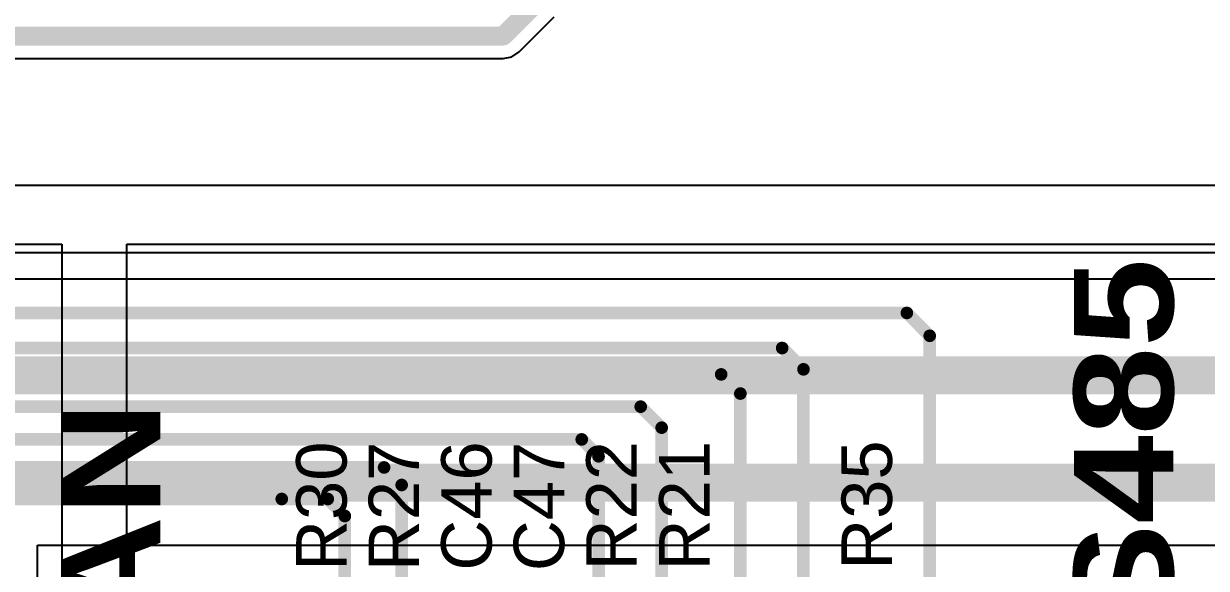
# Model space of a CAD drawing. Header units: inches. Extents: x -5 to 5328, y -4 to 5281.
# Drawn here: x 111.37 to 135.16, y 30.8 to 41.77 of the extents above; entities that cross this region are included whole.
import ezdxf

# ---------------------------------------------------------------- set-up
doc = ezdxf.new("R2010")
doc.units = ezdxf.units.IN
for name, color, linetype in [('Bottom Layer', 5, 'Continuous'), ('Layer 2', 76, 'Continuous'), ('Top Layer', 1, 'Continuous'), ('Top Overlay', 2, 'Continuous')]:
    doc.layers.add(name, color=color, linetype=linetype)
doc.styles.add('Arial', font='', dxfattribs={"height": 0.2})
doc.styles.add('Arial Black_Bold', font='', dxfattribs={"height": 0.2})
doc.styles.get('Arial').set_extended_font_data('Arial')
doc.styles.get('Arial Black_Bold').set_extended_font_data('Arial Black', bold=True)

msp = doc.modelspace()

# ---------------------------------------------------------------- linework, layer by layer
at = {"layer": 'Bottom Layer'}
for p, q in [((142.089, 36.627), (106.68, 36.627)), ((125.565, 36.627), (106.738, 36.627)), ((142.089, 36.627), (125.565, 36.627)), ((111.644, 13.212), (111.644, 31.267)), ((111.644, 31.267), (142.088, 31.267)), ((111.644, 13.212), (111.644, 31.267)), ((111.644, 31.267), (142.088, 31.267))]:
    msp.add_line(p, q, dxfattribs=at)
for points in [[(109.176, 34.688, 0.762, 0.762, 0), (141.013, 34.688, 0.762, 0.762, 0)], [(110.712, 32.526, 0.762, 0.762, 0), (141.02, 32.526, 0.762, 0.762, 0)]]:
    msp.add_lwpolyline(points, format="xyseb", dxfattribs=at)
at = {"layer": 'Layer 2'}
for p, q in [((145.121, 38.506), (107.493, 38.506)), ((106.121, 37.329), (112.134, 37.329)), ((112.134, 37.329), (112.134, 10.211)), ((113.444, 26.715), (113.444, 37.329)), ((113.444, 37.329), (145.121, 37.329))]:
    msp.add_line(p, q, dxfattribs=at)
at = {"layer": 'Top Layer'}
for p, q in [((121.339, 41.196), (122.045, 41.902)), ((121.192, 41.098), (121.339, 41.196)), ((76.007, 41.063), (121.018, 41.063)), ((121.018, 41.063), (121.192, 41.098)), ((137.414, 37.151), (4.361, 37.151)), ((137.414, 37.151), (25.883, 37.151))]:
    msp.add_line(p, q, dxfattribs=at)
for points in [[(121.018, 41.517, 0.381, 0.381, 0), (121.724, 42.223, 0.381, 0.381, 0)], [(76.007, 41.517, 0.381, 0.381, 0), (121.018, 41.517, 0.381, 0.381, 0)], [(26.601, 35.944, 0.254, 0.254, 0), (129.139, 35.944, 0.254, 0.254, 0)], [(129.139, 35.944, 0.254, 0.254, 0), (129.598, 35.484, 0.254, 0.254, 0)], [(129.598, 26.798, 0.254, 0.254, 0), (129.598, 35.484, 0.254, 0.254, 0)], [(25.935, 35.238, 0.254, 0.254, 0), (126.63, 35.238, 0.254, 0.254, 0)], [(126.63, 35.238, 0.254, 0.254, 0), (127.058, 34.809, 0.254, 0.254, 0)], [(25.198, 34.707, 0.254, 0.254, 0), (125.402, 34.707, 0.254, 0.254, 0)], [(125.402, 34.707, 0.254, 0.254, 0), (125.788, 34.321, 0.254, 0.254, 0)], [(127.058, 26.798, 0.254, 0.254, 0), (127.058, 34.809, 0.254, 0.254, 0)], [(125.788, 26.798, 0.254, 0.254, 0), (125.788, 34.321, 0.254, 0.254, 0)], [(26.601, 34.057, 0.254, 0.254, 0), (123.783, 34.057, 0.254, 0.254, 0)], [(123.783, 34.057, 0.254, 0.254, 0), (124.206, 33.634, 0.254, 0.254, 0)], [(124.206, 29.587, 0.254, 0.254, 0), (124.206, 33.634, 0.254, 0.254, 0)], [(24.99, 33.398, 0.254, 0.254, 0), (122.597, 33.398, 0.254, 0.254, 0)], [(122.597, 33.398, 0.254, 0.254, 0), (122.936, 33.059, 0.254, 0.254, 0)], [(122.936, 29.587, 0.254, 0.254, 0), (122.936, 33.059, 0.254, 0.254, 0)], [(24.641, 32.834, 0.254, 0.254, 0), (118.621, 32.834, 0.254, 0.254, 0)], [(118.621, 32.834, 0.254, 0.254, 0), (118.973, 32.481, 0.254, 0.254, 0)], [(118.973, 29.587, 0.254, 0.254, 0), (118.973, 32.481, 0.254, 0.254, 0)], [(25.054, 32.199, 0.254, 0.254, 0), (116.561, 32.199, 0.254, 0.254, 0)], [(116.561, 32.199, 0.254, 0.254, 0), (117.488, 32.199, 0.254, 0.254, 0)], [(117.488, 32.199, 0.254, 0.254, 0), (117.83, 31.856, 0.254, 0.254, 0)], [(117.83, 29.587, 0.254, 0.254, 0), (117.83, 31.856, 0.254, 0.254, 0)]]:
    msp.add_lwpolyline(points, format="xyseb", dxfattribs=at)
for points in [[(120.923, 41.517, 0.191, 0.191, 1), (121.113, 41.517, 0.191, 0.191, 1)], [(120.923, 41.517, 0.191, 0.191, 1), (121.113, 41.517, 0.191, 0.191, 1)], [(129.075, 35.944, 0.127, 0.127, 1), (129.202, 35.944, 0.127, 0.127, 1)], [(129.075, 35.944, 0.127, 0.127, 1), (129.202, 35.944, 0.127, 0.127, 1)], [(129.535, 35.484, 0.127, 0.127, 1), (129.662, 35.484, 0.127, 0.127, 1)], [(129.535, 35.484, 0.127, 0.127, 1), (129.662, 35.484, 0.127, 0.127, 1)], [(126.566, 35.238, 0.127, 0.127, 1), (126.693, 35.238, 0.127, 0.127, 1)], [(126.566, 35.238, 0.127, 0.127, 1), (126.693, 35.238, 0.127, 0.127, 1)], [(125.339, 34.707, 0.127, 0.127, 1), (125.466, 34.707, 0.127, 0.127, 1)], [(125.339, 34.707, 0.127, 0.127, 1), (125.466, 34.707, 0.127, 0.127, 1)], [(126.995, 34.809, 0.127, 0.127, 1), (127.122, 34.809, 0.127, 0.127, 1)], [(126.995, 34.809, 0.127, 0.127, 1), (127.122, 34.809, 0.127, 0.127, 1)], [(125.725, 34.321, 0.127, 0.127, 1), (125.852, 34.321, 0.127, 0.127, 1)], [(125.725, 34.321, 0.127, 0.127, 1), (125.852, 34.321, 0.127, 0.127, 1)], [(123.72, 34.057, 0.127, 0.127, 1), (123.847, 34.057, 0.127, 0.127, 1)], [(123.72, 34.057, 0.127, 0.127, 1), (123.847, 34.057, 0.127, 0.127, 1)], [(124.142, 33.634, 0.127, 0.127, 1), (124.269, 33.634, 0.127, 0.127, 1)], [(124.142, 33.634, 0.127, 0.127, 1), (124.269, 33.634, 0.127, 0.127, 1)], [(122.534, 33.398, 0.127, 0.127, 1), (122.661, 33.398, 0.127, 0.127, 1)], [(122.534, 33.398, 0.127, 0.127, 1), (122.661, 33.398, 0.127, 0.127, 1)], [(122.872, 33.059, 0.127, 0.127, 1), (122.999, 33.059, 0.127, 0.127, 1)], [(122.872, 33.059, 0.127, 0.127, 1), (122.999, 33.059, 0.127, 0.127, 1)], [(118.557, 32.834, 0.127, 0.127, 1), (118.684, 32.834, 0.127, 0.127, 1)], [(118.557, 32.834, 0.127, 0.127, 1), (118.684, 32.834, 0.127, 0.127, 1)], [(118.91, 32.481, 0.127, 0.127, 1), (119.037, 32.481, 0.127, 0.127, 1)], [(118.91, 32.481, 0.127, 0.127, 1), (119.037, 32.481, 0.127, 0.127, 1)], [(116.498, 32.199, 0.127, 0.127, 1), (116.625, 32.199, 0.127, 0.127, 1)], [(116.498, 32.199, 0.127, 0.127, 1), (116.625, 32.199, 0.127, 0.127, 1)], [(117.424, 32.199, 0.127, 0.127, 1), (117.551, 32.199, 0.127, 0.127, 1)], [(117.424, 32.199, 0.127, 0.127, 1), (117.551, 32.199, 0.127, 0.127, 1)], [(117.767, 31.856, 0.127, 0.127, 1), (117.894, 31.856, 0.127, 0.127, 1)], [(117.767, 31.856, 0.127, 0.127, 1), (117.894, 31.856, 0.127, 0.127, 1)]]:
    msp.add_lwpolyline(points, format="xyseb", close=True, dxfattribs=at)

# ---------------------------------------------------------------- texts
at = {"layer": 'Top Overlay'}
for s, height, style, p in [('RS485', 2, 'Arial Black_Bold', (134.499, 27.261)), ('CAN', 2, 'Arial Black_Bold', (114.119, 27.239)), ('R35', 1.016, 'Arial', (128.839, 30.775)), ('R30', 1.016, 'Arial', (117.867, 30.752)), ('R27', 1.016, 'Arial', (119.326, 30.749)), ('C46', 1.016, 'Arial', (120.785, 30.756)), ('C47', 1.016, 'Arial', (122.244, 30.747)), ('R22', 1.016, 'Arial', (123.703, 30.762)), ('R21', 1.016, 'Arial', (125.17, 30.763))]:
    msp.add_text(s, height=height, rotation=90, dxfattribs=dict(at, style=style)).set_placement(p)

doc.saveas('drawing.dxf')
